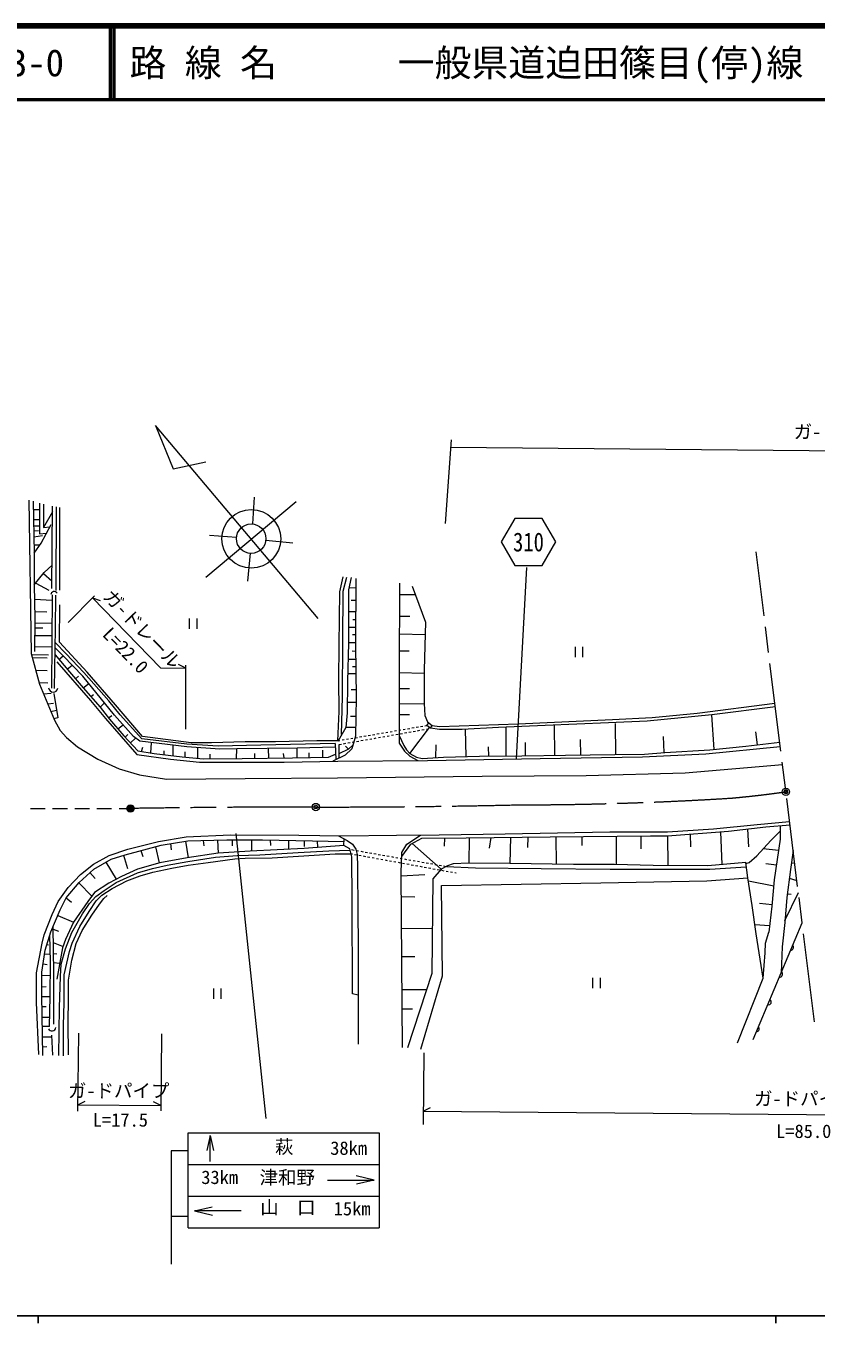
# Model space of a CAD drawing. Units: millimetres, scale not verified. Extents: x 40000 to 680000, y 20000 to 380000.
# Drawn here: x 166336 to 273459, y 204000 to 380000 of the extents above; entities that cross this region are included whole.
import ezdxf
from ezdxf.enums import TextEntityAlignment as Align

# ---------------------------------------------------------------- set-up
doc = ezdxf.new("R2010")
doc.units = ezdxf.units.MM
doc.header["$LTSCALE"] = 1000
doc.header["$PDMODE"] = 32
doc.header["$PDSIZE"] = 500
doc.linetypes.add('CHAIN', pattern=[18.5, 12, -1.5, 3.5, -1.5])
for name, color, linetype, lineweight in [('M-BGD', 7, 'Continuous', 13), ('M-BMK', 2, 'CHAIN', 13), ('M-BMK-SRVR', 3, 'Continuous', 13), ('M-STR-HTXT', 7, 'Continuous', 13), ('M-STR-STRC', 7, 'Continuous', 13), ('M-TTL', 2, 'Continuous', 140), ('M-TTL-BAND', 7, 'Continuous', 25), ('M-TTL-LINE', 7, 'Continuous', 50)]:
    doc.layers.add(name, color=color, linetype=linetype, lineweight=lineweight)
doc.layers.add('M-OTRS', color=6, linetype='Continuous')
doc.layers.add('M-TTL-TXT', color=7, linetype='Continuous')
doc.styles.add('ＭＳ ゴシック', font='')
doc.styles.get('ＭＳ ゴシック').set_extended_font_data('MS Gothic')

msp = doc.modelspace()

# ---------------------------------------------------------------- linework, layer by layer
at = {"layer": 'M-BGD'}
for p, q in [((167318, 314376), (168155, 314378)), ((169945, 314074), (168716, 311951)), ((169842, 303656), (169952, 314858)), ((170418, 314754), (170400, 303397)), ((170909, 303432), (170947, 314661)), ((167351, 313049), (168161, 313051)), ((167373, 312178), (168166, 312190)), ((167390, 311516), (168052, 311537)), ((167410, 310696), (168585, 310873)), ((167438, 309599), (168211, 309585)), ((167466, 308474), (167442, 304145)), ((168724, 305709), (169852, 304698)), ((167660, 304412), (169439, 303444)), ((211068, 303705), (210097, 303739)), ((216996, 302874), (219128, 302839)), ((167477, 302242), (169902, 302108)), ((211059, 302021), (210439, 302021)), ((167508, 300560), (169161, 300481)), ((188482, 299584), (188482, 298184)), ((189532, 298184), (189532, 299584)), ((211051, 300497), (210065, 300497)), ((211045, 299426), (210659, 299439)), ((216985, 299926), (218391, 299916)), ((167521, 298335), (168629, 298323)), ((167524, 299008), (169879, 298944)), ((211039, 298370), (210074, 298358)), ((216977, 297507), (220446, 297442)), ((167510, 295778), (169852, 295734)), ((167517, 297305), (169867, 297279)), ((211028, 296280), (210059, 296294)), ((211034, 297376), (210611, 297373)), ((240809, 295772), (240809, 294372)), ((241859, 294372), (241859, 295772)), ((167096, 294709), (169396, 294678)), ((167206, 294303), (169221, 294264)), ((170815, 294030), (171358, 294528)), ((211049, 294049), (210010, 294041)), ((211037, 295128), (210575, 295147)), ((216969, 295200), (218285, 295228)), ((167672, 292581), (169231, 292561)), ((171943, 292731), (172592, 293248)), ((211061, 293043), (210593, 293036)), ((216959, 292274), (220327, 292190)), ((168117, 290934), (169318, 290884)), ((173056, 291424), (173442, 291787)), ((174113, 290175), (174847, 290764)), ((211072, 292098), (209967, 292109)), ((168714, 289395), (169745, 289446)), ((175136, 289016), (175483, 289284)), ((211097, 289918), (210431, 289911)), ((216949, 290103), (218342, 290103)), ((169281, 288021), (170054, 288100)), ((170493, 287126), (169730, 286931)), ((176412, 287569), (177003, 288144)), ((211098, 288193), (209911, 288223)), ((216940, 288031), (220340, 288046)), ((177537, 286102), (177962, 286415)), ((178779, 284650), (179532, 285159)), ((211065, 286283), (210344, 286295)), ((216933, 286562), (218342, 286581)), ((220680, 285091), (220943, 285425)), ((238040, 281037), (238007, 285125)), ((246300, 281150), (246271, 285361)), ((259661, 281820), (259326, 286544)), ((179779, 283510), (180148, 283853)), ((180493, 282741), (181203, 283366)), ((211041, 284818), (209698, 284814)), ((210381, 283318), (210677, 283369)), ((210973, 283420), (211268, 283471)), ((211564, 283522), (211860, 283573)), ((212155, 283624), (212451, 283675)), ((212747, 283725), (213042, 283776)), ((213338, 283827), (213634, 283878)), ((213532, 283336), (213827, 283388)), ((213929, 283929), (214225, 283980)), ((214123, 283440), (214418, 283492)), ((214521, 284031), (214816, 284082)), ((214713, 283544), (215009, 283596)), ((215112, 284132), (215408, 284183)), ((215304, 283648), (215600, 283699)), ((215703, 284234), (215999, 284285)), ((215895, 283751), (216191, 283803)), ((216295, 284336), (216590, 284387)), ((216486, 283855), (216782, 283907)), ((216886, 284438), (217181, 284489)), ((217077, 283959), (217373, 284011)), ((217477, 284539), (217773, 284590)), ((217668, 284063), (217964, 284115)), ((218068, 284641), (218364, 284692)), ((218259, 284167), (218555, 284219)), ((218393, 281264), (221049, 284807)), ((218660, 284743), (218955, 284794)), ((218850, 284270), (219146, 284322)), ((219251, 284845), (219547, 284896)), ((219441, 284374), (219737, 284426)), ((219842, 284946), (220138, 284997)), ((220032, 284478), (220328, 284530)), ((220434, 285048), (220680, 285091)), ((220623, 284582), (220919, 284634)), ((221192, 284697), (221409, 285073)), ((226022, 280874), (225915, 284566)), ((231447, 280933), (231436, 284843)), ((252878, 281422), (252760, 283591)), ((265511, 282450), (265294, 284223)), ((182003, 281565), (182204, 282142)), ((183280, 281353), (183364, 282747)), ((185061, 281129), (185079, 281661)), ((186278, 280992), (186278, 282401)), ((189639, 280633), (189647, 282069)), ((194894, 280585), (194915, 281893)), ((199257, 280642), (199234, 281945)), ((203090, 280700), (203090, 281991)), ((206571, 280778), (206572, 281731)), ((208261, 282621), (208332, 280411)), ((208656, 283022), (208903, 283064)), ((208787, 280633), (208804, 282505)), ((208804, 282505), (209099, 282557)), ((209199, 283115), (209494, 283166)), ((209395, 282609), (209690, 282661)), ((210066, 281877), (209639, 282286)), ((209790, 283217), (210086, 283268)), ((209986, 282713), (210281, 282765)), ((210577, 282817), (210872, 282869)), ((211168, 282921), (211463, 282973)), ((211759, 283025), (212054, 283076)), ((212350, 283128), (212645, 283180)), ((212941, 283232), (213236, 283284)), ((221927, 280729), (221962, 282479)), ((229111, 280921), (229045, 282197)), ((234085, 280955), (234055, 282790)), ((241590, 281092), (241533, 283186)), ((187924, 280810), (187915, 281501)), ((191290, 280559), (191290, 281174)), ((197360, 280615), (197347, 281294)), ((201325, 280671), (201260, 281263)), ((204754, 280738), (204732, 281361)), ((187983, 269391), (188309, 267136)), ((190384, 269491), (190439, 268738)), ((192315, 269536), (192380, 267760)), ((194273, 269567), (194310, 268766)), ((196900, 269578), (196909, 268039)), ((199447, 269563), (199469, 268816)), ((201934, 269515), (201940, 268282)), ((204061, 269474), (204073, 268661)), ((205818, 269433), (205873, 268518)), ((223065, 269806), (223050, 268692)), ((226424, 269835), (226369, 266406)), ((229363, 269874), (229140, 268451)), ((232052, 269909), (231920, 266334)), ((234391, 269940), (234344, 268515)), ((238191, 269989), (238223, 266264)), ((241697, 270028), (241698, 268784)), ((246341, 270079), (246342, 266216)), ((249718, 270116), (249719, 268352)), ((253320, 270131), (253352, 266071)), ((256370, 270350), (256426, 268601)), ((260486, 270646), (260704, 266219)), ((264165, 271032), (264288, 268601)), ((181926, 268120), (182195, 267301)), ((183893, 268639), (184416, 266439)), ((185939, 269055), (186045, 268232)), ((210399, 267682), (210599, 267646)), ((210454, 268240), (210853, 268170)), ((210895, 267592), (211190, 267538)), ((211149, 268117), (211444, 268065)), ((211740, 268013), (212035, 267961)), ((212331, 267909), (212626, 267857)), ((212921, 267805), (213217, 267752)), ((213512, 267700), (213808, 267648)), ((214103, 267596), (214399, 267544)), ((218714, 269078), (222650, 265604)), ((268367, 268118), (266307, 268348)), ((177157, 266519), (178570, 264228)), ((179554, 267479), (180101, 265694)), ((211485, 267484), (211780, 267430)), ((212075, 267376), (212370, 267323)), ((212665, 267269), (212960, 267215)), ((213256, 267161), (213551, 267107)), ((213846, 267053), (214141, 266999)), ((214436, 266945), (214731, 266891)), ((214694, 267492), (214990, 267440)), ((215026, 266838), (215321, 266784)), ((215285, 267388), (215580, 267335)), ((215616, 266730), (215912, 266676)), ((215876, 267283), (216171, 267231)), ((216207, 266622), (216502, 266568)), ((216467, 267179), (216762, 267127)), ((216797, 266514), (217092, 266460)), ((217058, 267075), (217353, 267023)), ((217387, 266406), (217682, 266352)), ((217648, 266970), (217944, 266918)), ((217977, 266299), (218273, 266245)), ((218239, 266866), (218535, 266814)), ((218568, 266191), (218863, 266137)), ((218830, 266762), (219126, 266710)), ((219158, 266083), (219453, 266029)), ((219421, 266658), (219716, 266605)), ((219748, 265975), (220043, 265921)), ((220012, 266553), (220307, 266501)), ((220338, 265867), (220634, 265814)), ((220603, 266449), (220898, 266397)), ((220929, 265760), (221224, 265706)), ((221194, 266345), (221489, 266293)), ((221785, 266240), (222080, 266188)), ((222375, 266136), (222671, 266084)), ((222966, 266032), (223366, 265961)), ((268077, 266122), (266653, 266296)), ((270110, 266444), (270387, 266388)), ((175013, 265115), (175714, 264309)), ((217195, 264693), (220409, 264844)), ((221519, 265652), (221814, 265598)), ((222109, 265544), (222404, 265490)), ((222699, 265436), (222994, 265382)), ((223290, 265329), (223585, 265275)), ((223880, 265221), (224175, 265167)), ((224470, 265113), (224671, 265076)), ((269820, 264363), (270866, 264058)), ((173500, 263729), (175287, 261941)), ((267716, 263273), (264284, 263942)), ((269240, 258612), (271067, 262436)), ((269543, 262252), (270095, 262178)), ((171773, 261710), (172504, 261130)), ((217221, 261887), (219043, 261811)), ((267501, 260747), (265815, 260920)), ((170640, 259316), (172800, 258377)), ((170004, 257449), (170745, 257159)), ((217260, 257593), (221435, 257529)), ((264921, 242487), (271578, 258317)), ((267158, 257887), (265176, 258051)), ((169176, 255371), (169388, 255319)), ((170026, 255643), (171365, 255090)), ((168862, 254121), (169637, 254066)), ((170044, 254137), (170522, 254120)), ((217295, 253734), (219072, 253736)), ((168646, 252721), (169208, 252631)), ((170058, 252941), (170926, 252847)), ((168470, 251218), (169644, 251171)), ((243168, 250850), (243168, 249450)), ((244218, 249450), (244218, 250850)), ((168469, 249640), (169055, 249646)), ((168470, 248289), (169622, 248297)), ((191764, 249403), (191764, 248003)), ((192814, 248003), (192814, 249403)), ((217327, 249268), (220660, 249251)), ((168492, 246951), (169081, 246943)), ((217346, 246642), (218751, 246651)), ((168516, 245493), (169561, 245503)), ((169534, 244249), (168537, 244225)), ((169784, 243043), (169912, 240353)), ((168561, 242816), (169794, 242823)), ((168582, 241499), (169150, 241503))]:
    msp.add_line(p, q, dxfattribs=at)
for points in [[(166718, 315648), (167061, 294838), (168190, 290666), (170186, 285825), (170981, 284422), (171832, 283436), (173329, 282183), (176075, 280498), (178973, 279217), (181743, 278385), (185393, 277808), (196073, 277904), (208594, 277968), (228179, 278213), (242280, 278288), (255700, 278669), (268914, 279797)], [(167290, 315503), (167466, 308474), (168379, 309835), (169739, 312365)], [(168150, 315238), (168172, 311102), (169111, 311197)], [(168727, 315108), (168716, 311951), (169553, 312018)], [(167442, 304145), (168826, 305833), (169873, 306845)], [(210429, 305175), (210045, 303510), (210077, 298739), (210059, 296294), (209944, 291050), (209894, 286804), (209698, 284814), (208656, 283022), (205753, 283011), (200185, 282872), (196047, 282861), (191512, 282740), (188720, 282723), (182120, 283610), (178482, 287871), (174630, 292336), (170897, 296397), (170907, 301467)], [(211075, 305019), (211027, 296006), (211109, 288883), (211020, 283626), (210522, 281898), (209613, 281035), (207962, 280231)], [(209278, 305274), (208854, 303216), (208769, 295979), (208716, 291282), (208738, 286993), (208558, 283021)], [(209138, 283851), (209250, 288987), (209302, 296494), (209358, 303287), (209840, 305228)], [(167442, 304145), (167526, 299592), (167507, 295109)], [(169906, 302789), (169862, 296556), (169781, 290135)], [(170210, 290087), (170328, 298252), (170373, 302761)], [(217001, 304408), (216959, 292274), (216920, 283631), (216930, 282700), (217667, 281592), (218395, 280922), (219459, 280332)], [(218710, 303996), (220487, 299081), (220325, 292646), (220340, 288046), (220420, 286445), (220759, 285563), (221409, 285073), (222407, 284960), (233094, 285314), (245881, 285904), (251225, 286144), (257328, 286775), (267880, 288131)], [(208261, 282621), (198184, 282417), (192415, 282264), (188126, 282525), (182043, 283275), (179088, 286522), (177577, 288436), (174196, 292266), (171786, 294815), (170301, 296343)], [(170276, 294652), (172244, 292384), (174113, 290175), (176412, 287569), (177659, 285943), (179606, 283696), (181511, 281646), (183714, 281281), (187521, 280851), (190424, 280552), (195640, 280591), (202479, 280687), (207358, 280796), (208307, 281175)], [(208277, 282131), (203090, 281991), (194915, 281893), (192618, 281849), (188136, 282180), (181778, 282936), (180915, 283581), (178360, 286494), (174029, 291757), (171358, 294528), (170290, 295630)], [(170541, 293700), (175083, 288488), (177101, 286038), (181361, 281140), (185925, 280516), (189863, 280100), (201359, 280084), (208639, 280246), (220776, 280342), (236067, 280598), (249933, 280823), (258521, 281216), (268613, 282222)], [(170112, 289400), (170662, 286115), (170118, 285992)], [(267947, 287595), (259326, 286544), (250551, 285647), (245316, 285439), (236734, 285071), (230393, 284799), (225462, 284542), (222387, 284558)], [(216921, 283744), (217563, 282378), (217940, 281757), (218393, 281264), (219279, 280770), (220071, 280593), (222941, 280804), (227822, 280915), (233557, 280944), (239474, 281066), (246167, 281149), (250215, 281185), (252974, 281431), (259077, 281760), (263931, 282260), (268540, 282814)], [(222387, 284558), (221192, 284697), (220680, 285091)], [(208793, 281281), (210119, 281902), (210670, 282411)], [(168079, 240429), (167775, 247506), (167743, 251541), (168511, 255544), (168783, 256681), (169888, 259451), (170721, 261212), (172066, 263117), (173731, 264878), (175476, 266271), (177606, 267440), (180135, 268321), (184314, 269362), (188077, 269954), (194081, 270226), (203320, 270194), (209050, 270125), (216594, 270181), (222368, 270238), (231325, 270388), (245491, 270661), (253332, 270656), (259557, 271042), (265471, 271656), (269873, 272064)], [(217281, 267296), (218537, 268982), (220006, 269782), (226015, 269829), (237421, 269980), (251031, 270131), (253320, 270131), (261570, 270724), (266647, 271327), (269930, 271606)], [(268588, 271492), (268589, 269649), (267791, 264156), (267487, 260586), (267056, 257059)], [(168602, 240298), (168467, 248474), (168471, 251589), (168938, 254608), (169710, 257076), (170953, 260071), (171773, 261710), (173553, 263791), (175559, 265609), (177876, 266928), (179769, 267549), (184685, 268849), (188292, 269442), (193567, 269565), (198408, 269584), (205208, 269452), (209455, 269324)], [(208721, 270129), (209889, 269485), (210595, 268957), (211047, 268289), (211264, 267592), (211273, 265887), (211348, 259756), (211358, 255385), (211359, 248487), (211375, 241827)], [(211359, 248487), (210604, 248687), (210574, 261531), (210510, 267256), (210228, 268340), (209446, 268782), (209462, 269720)], [(217383, 241397), (217301, 253074), (217192, 265078), (217303, 267861), (217963, 268972), (219818, 270213)], [(263941, 266355), (264394, 266481), (265418, 267385), (267330, 269457), (268588, 270736)], [(209446, 268782), (204068, 268384), (196751, 268032), (192380, 267760), (188201, 267119), (184487, 266460), (181473, 265574), (179300, 264613), (177571, 263700), (175650, 262419), (174712, 261184), (172800, 258377), (171688, 256051), (171302, 254901), (170523, 250646)], [(170815, 240291), (170863, 246823), (171006, 251004), (171110, 252680), (171703, 254762), (172560, 257013), (173992, 259528), (174933, 260922), (175800, 261859), (176936, 262707), (178581, 263798), (181462, 265100), (183484, 265687), (185468, 266131), (188271, 266646), (192033, 267194), (194991, 267427), (198026, 267546)], [(171435, 240249), (171442, 244419), (171500, 247452), (171528, 250283), (171522, 251248), (172227, 254404), (172595, 255524), (173659, 257804), (174907, 259855), (175843, 261295), (176602, 262060), (178009, 262941), (180031, 263993), (181832, 264691), (183533, 265162), (186115, 265705), (188314, 266132), (191055, 266505), (194645, 267003), (196063, 267086), (199731, 267103), (203299, 267363), (208274, 267652), (210399, 267682)], [(198026, 267546), (203229, 267834), (207422, 268071), (210274, 268162)], [(270361, 268125), (269975, 265544), (269477, 261744), (269220, 258350), (268858, 255030), (268713, 251505)], [(266273, 250818), (265355, 256831), (264795, 260657), (264212, 264403), (263920, 266503), (258806, 266051), (251390, 266078), (246154, 266222), (240567, 266238), (231920, 266334), (226369, 266406), (224279, 266296), (223504, 266030), (222650, 265604), (221494, 264292), (221382, 251443), (218059, 241356)], [(223366, 265961), (227267, 265770), (236186, 265675), (245567, 265600), (255786, 265572), (259073, 265600), (264002, 265914)], [(219868, 241180), (222833, 251133), (222670, 263355), (244286, 263739), (258632, 263995), (264212, 264403)], [(172100, 240412), (172044, 244763), (172119, 247984), (172110, 250518), (172562, 253249), (173127, 255481), (173965, 257252), (175274, 259324), (176291, 260831), (176878, 261607), (177349, 262023)], [(170001, 257776), (170075, 251543), (170062, 247365), (170053, 244555)], [(262798, 242008), (266273, 250818), (266543, 254213), (266594, 255541), (267056, 257059)], [(169534, 244249), (169622, 248297), (169658, 253030), (169583, 256671)]]:
    msp.add_lwpolyline(points, dxfattribs=at)
for centre, radius, start, end in [((170157, 302786), 467, 32.12249, 173.57292), ((170030, 290227), 629, 185.20287, 352.3814), ((269989, 255006), 420, 272.75226, 41.63258), ((268486, 251339), 432, 266.79548, 47.58936), ((267033, 247554), 356, 249.96309, 64.42174), ((169859, 244166), 540, 205.22743, 354.67909), ((265417, 243907), 346, 262.89339, 51.49145)]:
    msp.add_arc(centre, radius, start, end, dxfattribs=at)
at = {"layer": 'M-BMK'}
msp.add_line((273243, 244887), (265338, 308634), dxfattribs=at)
for centre, radius, start, end in [((232506, 747978), 473666, 270.06061, 273.577), ((248913, 420163), 145522, 275.18243, 278.08284), ((206020, -1402153), 1676170, 90.01286, 90.8553), ((206933, 1421553), 1147536, 269.93561, 271.30196)]:
    msp.add_arc(centre, radius, start, end, dxfattribs=at)
at = {"layer": 'M-BMK-SRVR'}
for p, q in [((190709, 305219), (202968, 315496)), ((197298, 316042), (197045, 312425)), ((191201, 310890), (194892, 310636)), ((198863, 310214), (202522, 309845)), ((196716, 308445), (196375, 304649))]:
    msp.add_line(p, q, dxfattribs=at)
msp.add_lwpolyline([(205932, 299603), (183921, 325775), (186275, 319907), (190740, 320877)], dxfattribs=at)
for centre, radius in [((196886, 310415), 3984), ((196879, 310435), 1997), ((269374, 276086), 500), ((205644, 274017), 500)]:
    msp.add_circle(centre, radius, dxfattribs=at)
msp.add_point((205644, 274017), dxfattribs=at)
at = {"layer": 'M-OTRS'}
msp.add_point((269374, 276086), dxfattribs=at)
at = {"layer": 'M-STR-HTXT'}
for p, q in [((223204, 312508), (224023, 323833)), ((223951, 322838), (346548, 321712)), ((172046, 299071), (175625, 302679)), ((175364, 302415), (176419, 302045)), ((188006, 292858), (187012, 293369)), ((188015, 284604), (188006, 293277)), ((166953, 273799), (168953, 273802)), ((169953, 273804), (171953, 273808)), ((172953, 273809), (174953, 273813)), ((175953, 273815), (177953, 273818)), ((178953, 273820), (179999, 273822)), ((173440, 243314), (173340, 232756)), ((184720, 243249), (184609, 232775)), ((220273, 240688), (220176, 230934)), ((173348, 233625), (174353, 234115)), ((173348, 233625), (184617, 233514)), ((184617, 233514), (183622, 234024)), ((220194, 232740), (221198, 233232)), ((220194, 232740), (326722, 231858))]:
    msp.add_line(p, q, dxfattribs=at)
msp.add_lwpolyline([(175364, 302415), (184580, 292895), (188006, 292858)], dxfattribs=at)
for radius in [500, 400, 300, 200, 100, 20]:
    msp.add_circle((180499, 273823), radius, dxfattribs=at)
msp.add_point((180499, 273823), dxfattribs=at)
at = {"layer": 'M-STR-STRC'}
for p, q in [((232836, 280618), (234256, 306498)), ((194784, 270437), (198876, 231767)), ((188350, 229829), (214220, 229829)), ((188350, 216929), (188350, 229829)), ((191333, 229457), (190877, 227423)), ((191333, 225923), (191333, 229457)), ((191333, 229457), (191757, 227412)), ((214220, 229829), (214220, 216929)), ((188350, 227353), (186034, 227353)), ((186034, 227353), (186034, 211976)), ((188350, 225529), (214220, 225529)), ((213528, 223390), (211097, 223958)), ((207230, 223390), (213528, 223390)), ((213528, 223390), (211168, 222823)), ((188350, 221229), (214220, 221229)), ((188350, 218479), (186034, 218479)), ((189204, 219215), (191564, 219782)), ((195502, 219215), (189204, 219215)), ((189204, 219215), (191635, 218647)), ((188350, 216929), (214220, 216929))]:
    msp.add_line(p, q, dxfattribs=at)
msp.add_lwpolyline([(238160, 309985), (236314, 313183), (232622, 313183), (230776, 309985), (232622, 306788), (236314, 306788)], close=True, dxfattribs=at)
at = {"layer": 'M-TTL'}
msp.add_line((680000, 380000), (40000, 380000), dxfattribs=at)
at = {"layer": 'M-TTL-BAND'}
for p, q in [((40000, 205000), (579000, 205000)), ((168000, 205000), (168000, 204000)), ((268000, 205000), (268000, 204000))]:
    msp.add_line(p, q, dxfattribs=at)
at = {"layer": 'M-TTL-LINE'}
for p, q in [((177750, 380000), (177750, 370000)), ((178250, 380000), (178250, 370000)), ((40000, 370000), (680000, 370000))]:
    msp.add_line(p, q, dxfattribs=at)

# ---------------------------------------------------------------- texts
at = {"layer": 'M-STR-HTXT', "style": 'ＭＳ ゴシック'}
for s, p in [('ガ-ドパイプ', (270432, 323474)), ('ガ-ドパイプ', (172025, 234059)), ('ガ-ドパイプ', (265054, 232979)), ('L=17.5', (175399, 230103)), ('L=85.0', (268049, 228563))]:
    msp.add_text(s, height=1833, dxfattribs=at).set_placement(p, align=Align.BOTTOM_LEFT)
for s, p in [('ガ-ドレール', (176270, 302100)), ('L=22.0', (176193, 296942))]:
    msp.add_text(s, height=1833, rotation=314.069, dxfattribs=at).set_placement(p, align=Align.BOTTOM_LEFT)
at = {"layer": 'M-STR-STRC', "style": 'ＭＳ ゴシック', "width": 0.8}
msp.add_text('310', height=2566, dxfattribs=at).set_placement((234468, 309985), align=Align.MIDDLE_CENTER)
at = {"layer": 'M-STR-STRC', "style": 'ＭＳ ゴシック'}
for s, p in [('萩', (200101, 226446)), ('38km', (207590, 226275)), ('33km', (190105, 222313)), ('津和野', (198011, 222283)), ('山\u3000口', (198096, 218226)), ('15km', (208067, 218061))]:
    msp.add_text(s, height=1833, dxfattribs=at).set_placement(p, align=Align.BOTTOM_LEFT)
at = {"layer": 'M-TTL-TXT', "style": 'ＭＳ ゴシック'}
for s, p in [('43-0', (161521, 375000)), ('路 線 名', (180380, 375000)), ('一般県道迫田篠目(停)線', (216734, 375000))]:
    msp.add_text(s, height=3666, dxfattribs=at).set_placement(p, align=Align.MIDDLE_LEFT)

doc.saveas('drawing.dxf')
